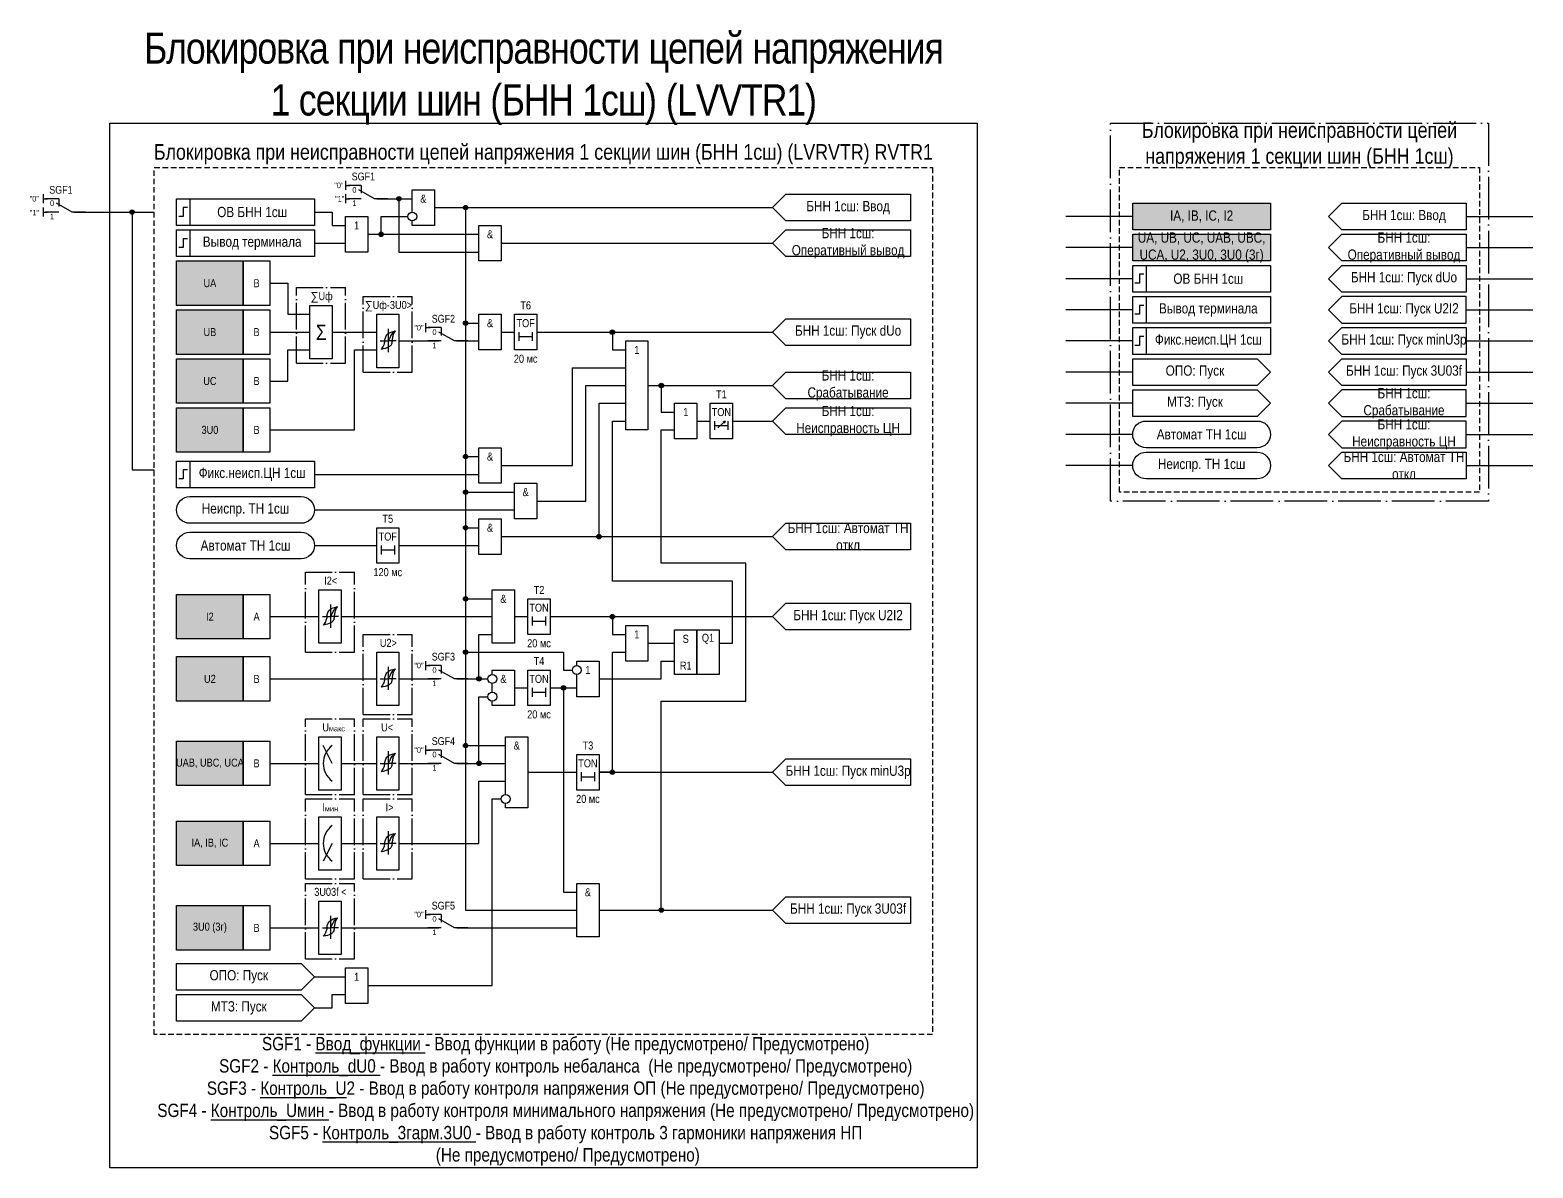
# Model space of a CAD drawing. Header units: millimetres. Extents: x -18 to 345, y 0 to 542.
# Drawn here: x -17.9 to 320, y 0 to 255.9 of the extents above; entities that cross this region are included whole.
import ezdxf
from ezdxf.enums import TextEntityAlignment as Align

# ---------------------------------------------------------------- set-up
doc = ezdxf.new("R2010")
doc.units = ezdxf.units.MM
doc.linetypes.add('ACAD_ISO04W100', pattern=[30, 24, -3, 0, -3])
doc.linetypes.add('штриховая2', pattern=[0.375, 0.25, -0.125])
doc.layers.add('TEXT', color=7, linetype='Continuous', lineweight=25)
doc.layers.add('Основная', color=7, linetype='Continuous')
doc.styles.add('1.8_Gost_RD', font='ARIALN.TTF', dxfattribs={"height": 1.8})
doc.styles.add('2.5_Gost_RD', font='ARIALN.TTF', dxfattribs={"height": 2.5})
doc.styles.add('3.5_Gost_RD', font='ARIALN.TTF', dxfattribs={"height": 3.5})
doc.styles.add('Вывод', font='ARIALN.TTF', dxfattribs={"height": 2.5})
doc.styles.add('Компонент', font='ARIALN.TTF', dxfattribs={"height": 3.5})

# ---------------------------------------------------------------- blocks, each defined once
blk = doc.blocks.new('*U1018')
at = {"layer": 'Основная', "linetype": 'ACAD_ISO04W100', "ltscale": 0.25}
for p, q in [((0, 0), (11, 0)), ((0, -17), (0, 0)), ((11, -17), (11, 0)), ((0, -17), (11, -17))]:
    blk.add_line(p, q, dxfattribs=at)
at = {"layer": 'Основная', "style": 'Компонент'}
blk.add_attdef('ОУ', text='', height=3.5, dxfattribs=at).set_placement((11, 0), align=Align.MIDDLE_CENTER)
blk = doc.blocks.new('Точка')
at = {"ltscale": 100}
h = blk.add_hatch(color=256, dxfattribs=at)
h.dxf.hatch_style = 1
edge = h.paths.add_edge_path()
edge.add_arc((0, 0), 0.5, 0, 360)
blk.add_circle((0, 0), 0.5, dxfattribs=at)
blk = doc.blocks.new('*U993')
at = {"layer": 'Основная', "linetype": 'ACAD_ISO04W100', "ltscale": 0.25}
for p, q in [((0, 0), (11, 0)), ((0, -18), (0, 0)), ((11, -18), (11, 0)), ((0, -18), (11, -18))]:
    blk.add_line(p, q, dxfattribs=at)
at = {"layer": 'Основная', "style": 'Компонент'}
blk.add_attdef('ОУ', text='', height=3.5, dxfattribs=at).set_placement((11, 0), align=Align.MIDDLE_CENTER)
blk = doc.blocks.new('*U1014')
at = {"layer": 'Основная', "linetype": 'ACAD_ISO04W100', "ltscale": 0.25}
for p, q in [((0, 0), (11, 0)), ((0, -17), (0, 0)), ((11, -17), (11, 0)), ((0, -17), (11, -17))]:
    blk.add_line(p, q, dxfattribs=at)
at = {"layer": 'Основная', "style": 'Компонент'}
blk.add_attdef('ОУ', text='', height=3.5, dxfattribs=at).set_placement((11, 0), align=Align.MIDDLE_CENTER)
blk = doc.blocks.new('*U892')
at = {"layer": 'Основная', "linetype": 'ACAD_ISO04W100', "ltscale": 0.25}
for p, q in [((0, 0), (11, 0)), ((0, -17), (0, 0)), ((11, -17), (11, 0)), ((0, -17), (11, -17))]:
    blk.add_line(p, q, dxfattribs=at)
at = {"layer": 'Основная', "style": 'Компонент'}
blk.add_attdef('ОУ', text='', height=3.5, dxfattribs=at).set_placement((11, 0), align=Align.MIDDLE_CENTER)
blk = doc.blocks.new('*U898')
at = {"layer": 'Основная', "linetype": 'ACAD_ISO04W100', "ltscale": 0.25}
for p, q in [((0, 0), (11, 0)), ((0, -18), (0, 0)), ((11, -18), (11, 0)), ((0, -18), (11, -18))]:
    blk.add_line(p, q, dxfattribs=at)
at = {"layer": 'Основная', "style": 'Компонент'}
blk.add_attdef('ОУ', text='', height=3.5, dxfattribs=at).set_placement((11, 0), align=Align.MIDDLE_CENTER)
blk = doc.blocks.new('*U958')
at = {"layer": 'Основная', "color": 0}
blk.add_line((0, 0), (7, 4), dxfattribs=at)
at = {"layer": 'Основная', "ltscale": 0.35}
blk.add_line((6, 6), (6, 2.5), dxfattribs=at)
blk = doc.blocks.new('*U1016')
at = {"layer": 'Основная', "color": 0}
for p, q in [((-3, 6), (-9, 6)), ((-3, 0), (-9, 0)), ((9, 0), (3, 0))]:
    blk.add_line(p, q, dxfattribs=at)
at = {"layer": 'Основная', "ltscale": 0.25, "xscale": -1}
blk.add_blockref('*U958', (3, 0), dxfattribs=at)
at = {"layer": 'Основная'}
for tag, height, style, p in [('В1', 2.5, 'Вывод', (-13, 6)), ('ОУ', 3.5, 'Компонент', (-2, 10)), ('В2', 2.5, 'Вывод', (-6, 4)), ('В3', 2.5, 'Вывод', (-6, -2))]:
    blk.add_attdef(tag, text='', height=height, dxfattribs=dict(at, style=style)).set_placement(p, align=Align.MIDDLE_CENTER)
blk = doc.blocks.new('*U985')
at = {"layer": 'Основная', "color": 0}
for p, q in [((-3, 6), (-9, 6)), ((-3, 0), (-9, 0)), ((9, 0), (3, 0))]:
    blk.add_line(p, q, dxfattribs=at)
at = {"layer": 'Основная', "ltscale": 0.25, "xscale": -1}
blk.add_blockref('*U958', (3, 0), dxfattribs=at)
at = {"layer": 'Основная'}
for tag, height, style, p in [('В1', 2.5, 'Вывод', (-14, 6)), ('ОУ', 3.5, 'Компонент', (-2, 10)), ('В2', 2.5, 'Вывод', (-6, 4)), ('В3', 2.5, 'Вывод', (-6, -2))]:
    blk.add_attdef(tag, text='', height=height, dxfattribs=dict(at, style=style)).set_placement(p, align=Align.MIDDLE_CENTER)

msp = doc.modelspace()

# ---------------------------------------------------------------- hatches: boundary and pattern name
at = {"ltscale": 100, "true_color": 0xf7941d}
h = msp.add_hatch(color=30, dxfattribs=at)
h.dxf.hatch_style = 1
h.paths.add_polyline_path([(230, 217), (261, 217), (261, 211), (230, 211)])
h = msp.add_hatch(color=30, dxfattribs=at)
h.dxf.hatch_style = 1
h.paths.add_polyline_path([(230, 210), (261, 210), (261, 204), (230, 204)])
h = msp.add_hatch(color=30, dxfattribs=at)
h.dxf.hatch_style = 1
h.paths.add_polyline_path([(15, 204), (30, 204), (30, 194), (15, 194)])
h = msp.add_hatch(color=30, dxfattribs=at)
h.dxf.hatch_style = 1
h.paths.add_polyline_path([(15, 193), (30, 193), (30, 183), (15, 183)])
h = msp.add_hatch(color=30, dxfattribs=at)
h.dxf.hatch_style = 1
h.paths.add_polyline_path([(15, 182), (30, 182), (30, 172), (15, 172)])
h = msp.add_hatch(color=30, dxfattribs=at)
h.dxf.hatch_style = 1
h.paths.add_polyline_path([(15, 171), (30, 171), (30, 161), (15, 161)])
h = msp.add_hatch(color=30, dxfattribs=at)
h.dxf.hatch_style = 1
h.paths.add_polyline_path([(15, 129), (30, 129), (30, 119), (15, 119)])
h = msp.add_hatch(color=30, dxfattribs=at)
h.dxf.hatch_style = 1
h.paths.add_polyline_path([(15, 115), (30, 115), (30, 105), (15, 105)])
h = msp.add_hatch(color=30, dxfattribs=at)
h.dxf.hatch_style = 1
h.paths.add_polyline_path([(15, 96), (30, 96), (30, 86), (15, 86)])
h = msp.add_hatch(color=30, dxfattribs=at)
h.dxf.hatch_style = 1
h.paths.add_polyline_path([(15, 78), (30, 78), (30, 68), (15, 68)])
h = msp.add_hatch(color=30, dxfattribs=at)
h.dxf.hatch_style = 1
h.paths.add_polyline_path([(15, 59), (30, 59), (30, 49), (15, 49)])

# ---------------------------------------------------------------- linework, layer by layer
at = {"ltscale": 100}
for p, q in [((53, 222), (53, 220)), ((53, 221), (54, 221)), ((53, 219), (53, 217)), ((53, 218), (54, 218)), ((230, 214), (215, 214)), ((305, 214), (320, 214)), ((230, 207), (215, 207)), ((305, 207), (320, 207)), ((230, 200), (215, 200)), ((305, 200), (320, 200)), ((230, 193), (215, 193)), ((305, 193), (320, 193)), ((71, 190), (71, 188)), ((60.79, 186), (62.6, 186)), ((64.42, 186), (62.6, 186)), ((71, 189), (72, 189)), ((230, 186), (215, 186)), ((305, 186), (320, 186)), ((230, 179), (215, 179)), ((305, 179), (320, 179)), ((230, 172), (215, 172)), ((305, 172), (320, 172)), ((230, 165), (215, 165)), ((305, 165), (320, 165)), ((230, 158), (215, 158)), ((305, 158), (320, 158)), ((47.79, 124), (49.6, 124)), ((51.42, 124), (49.6, 124)), ((71, 114), (71, 112)), ((71, 113), (72, 113)), ((60.79, 110), (62.6, 110)), ((64.42, 110), (62.6, 110)), ((86, 107), (86, 109)), ((50, 91), (48, 95)), ((71, 95), (71, 93)), ((71, 94), (72, 94)), ((60.79, 91), (62.6, 91)), ((64.42, 91), (62.6, 91)), ((113, 89), (110, 89)), ((50, 73), (48, 69)), ((60.79, 73), (62.6, 73)), ((64.42, 73), (62.6, 73)), ((71, 58), (71, 56)), ((71, 57), (72, 57)), ((47.79, 54), (49.6, 54)), ((51.42, 54), (49.6, 54))]:
    msp.add_line(p, q, dxfattribs=at)
at = {"color": 6, "ltscale": 100}
for p, q in [((-15, 219), (-15, 217)), ((-15, 218), (-14, 218)), ((-15, 216), (-15, 214)), ((-15, 215), (-14, 215))]:
    msp.add_line(p, q, dxfattribs=at)
for p, q in [((62.6, 188.72), (62.6, 183.52)), ((49.6, 126.72), (49.6, 121.52)), ((62.6, 112.72), (62.6, 107.52)), ((62.6, 93.72), (62.6, 88.52)), ((62.6, 75.72), (62.6, 70.52)), ((49.6, 56.72), (49.6, 51.52))]:
    msp.add_line(p, q)
at = {"color": 7, "ltscale": 100}
for p, q in [((136.7, 166.46), (138.37, 167.95)), ((138.37, 167.95), (137.85, 167.73)), ((138.37, 167.95), (138.11, 167.48))]:
    msp.add_line(p, q, dxfattribs=at)
at = {"color": 3, "ltscale": 100}
msp.add_lwpolyline([(0, 235), (195, 235), (195, 0), (0, 0)], close=True, dxfattribs=at)
at = {"color": 251, "linetype": 'ACAD_ISO04W100', "lineweight": 30, "ltscale": 0.4, "true_color": 0x58595b}
msp.add_lwpolyline([(225, 235), (310, 235), (310, 150), (225, 150)], close=True, dxfattribs=at)
at = {"linetype": 'штриховая2', "ltscale": 5}
for points in [[(10, 225), (185, 225), (185, 30), (10, 30)], [(227, 225), (308, 225), (308, 152), (227, 152)]]:
    msp.add_lwpolyline(points, close=True, dxfattribs=at)
at = {"ltscale": 100}
for points in [[(68, 215), (68, 220), (73, 220), (73, 212), (68, 212), (68, 213)], [(60, 218), (68, 218)], [(60, 218), (65, 218), (65, 206), (83, 206)], [(149, 216), (152, 219), (180, 219), (180, 213), (152, 213), (149, 216)], [(46, 215), (50, 215), (50, 212), (53, 212)], [(58, 210), (61, 210), (61, 214), (67, 214)], [(73, 216), (149, 216)], [(73, 216), (80, 216), (80, 128), (86, 128)], [(73, 216), (80, 216), (80, 116), (102, 116), (102, 112), (104, 112)], [(73, 216), (80, 216), (80, 58), (105, 58)], [(73, 216), (80, 216), (80, 95), (89, 95)], [(73, 216), (80, 216), (80, 190), (83, 190)], [(73, 216), (80, 216), (80, 160), (83, 160)], [(73, 216), (80, 216), (80, 152), (91, 152)], [(73, 216), (80, 216), (80, 144), (83, 144)], [(58, 210), (83, 210)], [(149, 208), (152, 211), (180, 211), (180, 205), (152, 205), (149, 208)], [(46, 208), (53, 208)], [(88, 208), (149, 208)], [(274, 200), (277, 203), (305, 203), (305, 197), (277, 197), (274, 200)], [(36, 199), (40, 199), (40, 192), (45, 192)], [(149, 188), (152, 191), (180, 191), (180, 185), (152, 185), (149, 188)], [(36, 188), (45, 188)], [(50, 188), (60, 188)], [(65, 186), (74, 186)], [(78, 186), (83, 186)], [(88, 188), (91, 188)], [(92, 188), (92, 186)], [(92, 187), (95, 187)], [(95, 188), (95, 186)], [(96, 188), (149, 188)], [(96, 188), (113, 188), (113, 184), (116, 184)], [(36, 177), (40, 177), (40, 184), (45, 184)], [(36, 166), (55, 166), (55, 184), (60, 184)], [(88, 158), (104, 158), (104, 180), (116, 180)], [(230, 182), (258, 182), (261, 179), (258, 176), (230, 176), (230, 182)], [(274, 179), (277, 182), (305, 182), (305, 176), (277, 176), (274, 179)], [(96, 150), (107, 150), (107, 176), (116, 176)], [(121, 176), (149, 176)], [(121, 176), (124, 176), (124, 170), (127, 170)], [(149, 176), (152, 179), (180, 179), (180, 173), (152, 173), (149, 176)], [(230, 175), (258, 175), (261, 172), (258, 169), (230, 169), (230, 175)], [(88, 142), (110, 142), (110, 172), (116, 172)], [(149, 168), (152, 171), (180, 171), (180, 165), (152, 165), (149, 168)], [(110, 58), (124, 58), (124, 105), (143, 105), (143, 136), (124, 136), (124, 166), (127, 166)], [(137, 118), (140, 118), (140, 132), (113, 132), (113, 168), (116, 168)], [(132, 168), (135, 168)], [(136, 168), (136, 166)], [(136, 167), (139, 167)], [(139, 168), (139, 166)], [(140, 168), (149, 168)], [(46, 156), (83, 156)], [(46, 148), (91, 148)], [(88, 142), (149, 142)], [(149, 142), (152, 145), (180, 145), (180, 139), (152, 139), (149, 142)], [(46, 140), (60, 140)], [(61, 140), (61, 138)], [(61, 139), (64, 139)], [(64, 140), (64, 138)], [(65, 140), (83, 140)], [(149, 124), (152, 127), (180, 127), (180, 121), (152, 121), (149, 124)], [(36, 124), (47, 124)], [(52, 124), (86, 124)], [(91, 124), (94, 124)], [(95, 124), (95, 122)], [(95, 123), (98, 123)], [(98, 124), (98, 122)], [(99, 124), (149, 124)], [(99, 124), (113, 124), (113, 120), (116, 120)], [(78, 110), (83, 110), (83, 120), (86, 120)], [(110, 89), (113, 89), (113, 116), (116, 116)], [(121, 118), (127, 118)], [(86, 111), (86, 112), (91, 112), (91, 104), (86, 104), (86, 105)], [(105, 113), (105, 114), (110, 114), (110, 106), (105, 106), (105, 111)], [(110, 110), (124, 110), (124, 114), (127, 114)], [(36, 110), (60, 110)], [(65, 110), (74, 110)], [(78, 110), (85, 110)], [(78, 91), (83, 91), (83, 106), (85, 106)], [(91, 108), (94, 108)], [(95, 108), (95, 106)], [(95, 107), (98, 107)], [(98, 108), (98, 106)], [(99, 108), (105, 108)], [(99, 108), (102, 108), (102, 62), (105, 62)], [(89, 84), (89, 97), (94, 97), (94, 81), (89, 81), (89, 82)], [(149, 89), (152, 92), (180, 92), (180, 86), (152, 86), (149, 89)], [(36, 91), (47, 91)], [(52, 91), (60, 91)], [(65, 91), (74, 91)], [(78, 91), (89, 91)], [(94, 89), (105, 89)], [(106, 89), (106, 87)], [(106, 88), (109, 88)], [(109, 89), (109, 87)], [(110, 89), (149, 89)], [(65, 73), (83, 73), (83, 87), (89, 87)], [(58, 41), (86, 41), (86, 83), (88, 83)], [(36, 73), (47, 73)], [(52, 73), (60, 73)], [(149, 58), (152, 61), (180, 61), (180, 55), (152, 55), (149, 58)], [(110, 58), (149, 58)], [(36, 54), (47, 54)], [(52, 54), (74, 54)], [(78, 54), (105, 54)], [(15, 46), (43, 46), (46, 43), (43, 40), (15, 40), (15, 46)], [(46, 43), (53, 43)], [(15, 39), (43, 39), (46, 36), (43, 33), (15, 33), (15, 39)], [(46, 36), (50, 36), (50, 39), (53, 39)]]:
    msp.add_lwpolyline(points, dxfattribs=at)
for points in [[(15, 218), (18, 218), (18, 212), (15, 212)], [(15, 218), (46, 218), (46, 212), (15, 212)], [(230, 217), (261, 217), (261, 211), (230, 211)], [(305, 211), (277, 211), (274, 214), (277, 217), (305, 217)], [(53, 214), (58, 214), (58, 206), (53, 206)], [(15, 211), (46, 211), (46, 205), (15, 205)], [(15, 211), (18, 211), (18, 205), (15, 205)], [(83, 212), (88, 212), (88, 204), (83, 204)], [(230, 210), (261, 210), (261, 204), (230, 204)], [(305, 204), (277, 204), (274, 207), (277, 210), (305, 210)], [(15, 204), (30, 204), (30, 194), (15, 194)], [(30, 204), (36, 204), (36, 194), (30, 194)], [(230, 203), (233, 203), (233, 197), (230, 197)], [(230, 203), (261, 203), (261, 197), (230, 197)], [(15, 193), (30, 193), (30, 183), (15, 183)], [(30, 193), (36, 193), (36, 183), (30, 183)], [(45, 194), (50, 194), (50, 182), (45, 182)], [(230, 196), (261, 196), (261, 190), (230, 190)], [(230, 196), (233, 196), (233, 190), (230, 190)], [(277, 190), (305, 190), (305, 196), (277, 196), (274, 193)], [(60, 192), (65, 192), (65, 180), (60, 180)], [(83, 192), (88, 192), (88, 184), (83, 184)], [(91, 192), (96, 192), (96, 184), (91, 184)], [(116, 186), (121, 186), (121, 166), (116, 166)], [(230, 189), (233, 189), (233, 183), (230, 183)], [(230, 189), (261, 189), (261, 183), (230, 183)], [(274, 186), (277, 189), (305, 189), (305, 183), (277, 183)], [(15, 182), (30, 182), (30, 172), (15, 172)], [(30, 182), (36, 182), (36, 172), (30, 172)], [(277, 169), (305, 169), (305, 175), (277, 175), (274, 172)], [(15, 171), (30, 171), (30, 161), (15, 161)], [(30, 171), (36, 171), (36, 161), (30, 161)], [(127, 172), (132, 172), (132, 164), (127, 164)], [(135, 172), (140, 172), (140, 164), (135, 164)], [(277, 162), (305, 162), (305, 168), (277, 168), (274, 165)], [(15, 159), (18, 159), (18, 153), (15, 153)], [(15, 159), (46, 159), (46, 153), (15, 153)], [(83, 162), (88, 162), (88, 154), (83, 154)], [(305, 155), (277, 155), (274, 158), (277, 161), (305, 161)], [(91, 154), (96, 154), (96, 146), (91, 146)], [(83, 146), (88, 146), (88, 138), (83, 138)], [(60, 144), (65, 144), (65, 136), (60, 136)], [(15, 129), (30, 129), (30, 119), (15, 119)], [(30, 129), (36, 129), (36, 119), (30, 119)], [(47, 130), (52, 130), (52, 118), (47, 118)], [(86, 130), (91, 130), (91, 118), (86, 118)], [(94, 128), (99, 128), (99, 120), (94, 120)], [(116, 122), (121, 122), (121, 114), (116, 114)], [(127, 121), (132, 121), (132, 111), (127, 111)], [(132, 121), (137, 121), (137, 111), (132, 111)], [(15, 115), (30, 115), (30, 105), (15, 105)], [(30, 115), (36, 115), (36, 105), (30, 105)], [(60, 116), (65, 116), (65, 104), (60, 104)], [(94, 112), (99, 112), (99, 104), (94, 104)], [(15, 96), (30, 96), (30, 86), (15, 86)], [(30, 96), (36, 96), (36, 86), (30, 86)], [(47, 97), (52, 97), (52, 85), (47, 85)], [(60, 97), (65, 97), (65, 85), (60, 85)], [(105, 93), (110, 93), (110, 85), (105, 85)], [(15, 78), (30, 78), (30, 68), (15, 68)], [(30, 78), (36, 78), (36, 68), (30, 68)], [(47, 79), (52, 79), (52, 67), (47, 67)], [(60, 79), (65, 79), (65, 67), (60, 67)], [(105, 64), (110, 64), (110, 52), (105, 52)], [(15, 59), (30, 59), (30, 49), (15, 49)], [(30, 59), (36, 59), (36, 49), (30, 49)], [(47, 60), (52, 60), (52, 48), (47, 48)], [(53, 45), (58, 45), (58, 37), (53, 37)]]:
    msp.add_lwpolyline(points, close=True, dxfattribs=at)
at = {"color": 6, "ltscale": 100}
for points in [[(-8, 215), (10, 215)], [(-8, 215), (5, 215), (5, 157), (10, 157)]]:
    msp.add_lwpolyline(points, dxfattribs=at)
at = {"lineweight": 30, "ltscale": 100}
for points in [[(17.5, 216), (16.5, 216), (16.5, 214), (15.5, 214)], [(17.5, 209), (16.5, 209), (16.5, 207), (15.5, 207)], [(232.5, 201), (231.5, 201), (231.5, 199), (230.5, 199)], [(232.5, 194), (231.5, 194), (231.5, 192), (230.5, 192)], [(232.5, 187), (231.5, 187), (231.5, 185), (230.5, 185)], [(17.5, 157), (16.5, 157), (16.5, 155), (15.5, 155)]]:
    msp.add_lwpolyline(points, dxfattribs=at)
at = {"ltscale": 100}
for points in [[(233, 162, -1), (233, 168), (258, 168, -1), (258, 162)], [(233, 155, -1), (233, 161), (258, 161, -1), (258, 155)], [(18, 145, -1), (18, 151), (43, 151, -1), (43, 145)], [(18, 137, -1), (18, 143), (43, 143, -1), (43, 137)]]:
    msp.add_lwpolyline(points, format="xyb", close=True, dxfattribs=at)
for centre in [(68, 214), (89, 83)]:
    msp.add_circle(centre, 1, dxfattribs=at)
for centre in [(105, 112), (86, 110), (86, 106)]:
    msp.add_circle(centre, 1)
for centre in [(53, 91), (53, 73)]:
    msp.add_arc(centre, 5, 126.8699, 233.1301, dxfattribs=at)
for points in [[(61.8, 185.92), (61.6, 185.13), (61, 184.12)], [(63.48, 185.92), (63.25, 185.13), (62.76, 184.67), (61, 184.12)], [(61.8, 185.92), (61.95, 186.71), (62.44, 187.54), (64.2, 188.26)], [(62.6, 186), (63, 186.72), (63.47, 187.6), (64.2, 188.26)], [(63.48, 185.92), (63.6, 186.71), (63.81, 187.54), (64.2, 188.26)], [(48.8, 123.92), (48.95, 124.71), (49.44, 125.54), (51.2, 126.26)], [(49.6, 124), (50, 124.72), (50.47, 125.6), (51.2, 126.26)], [(50.48, 123.92), (50.6, 124.71), (50.81, 125.54), (51.2, 126.26)], [(48.8, 123.92), (48.6, 123.13), (48, 122.12)], [(50.48, 123.92), (50.25, 123.13), (49.76, 122.67), (48, 122.12)], [(61.8, 109.92), (61.95, 110.71), (62.44, 111.54), (64.2, 112.26)], [(62.6, 110), (63, 110.72), (63.47, 111.6), (64.2, 112.26)], [(63.48, 109.92), (63.6, 110.71), (63.81, 111.54), (64.2, 112.26)], [(61.8, 109.92), (61.6, 109.13), (61, 108.12)], [(63.48, 109.92), (63.25, 109.13), (62.76, 108.67), (61, 108.12)], [(61.8, 90.92), (61.95, 91.71), (62.44, 92.54), (64.2, 93.26)], [(62.6, 91), (63, 91.72), (63.47, 92.6), (64.2, 93.26)], [(63.48, 90.92), (63.6, 91.71), (63.81, 92.54), (64.2, 93.26)], [(61.8, 90.92), (61.6, 90.13), (61, 89.12)], [(63.48, 90.92), (63.25, 90.13), (62.76, 89.67), (61, 89.12)], [(61.8, 72.92), (61.95, 73.71), (62.44, 74.54), (64.2, 75.26)], [(62.6, 73), (63, 73.72), (63.47, 74.6), (64.2, 75.26)], [(63.48, 72.92), (63.6, 73.71), (63.81, 74.54), (64.2, 75.26)], [(61.8, 72.92), (61.6, 72.13), (61, 71.12)], [(63.48, 72.92), (63.25, 72.13), (62.76, 71.67), (61, 71.12)], [(48.8, 53.92), (48.95, 54.71), (49.44, 55.54), (51.2, 56.26)], [(49.6, 54), (50, 54.72), (50.47, 55.6), (51.2, 56.26)], [(50.48, 53.92), (50.6, 54.71), (50.81, 55.54), (51.2, 56.26)], [(48.8, 53.92), (48.6, 53.13), (48, 52.12)], [(50.48, 53.92), (50.25, 53.13), (49.76, 52.67), (48, 52.12)]]:
    msp.add_spline(points, degree=3)

# ---------------------------------------------------------------- block references
at = {"color": 3, "ltscale": 100}
for p in [(65, 218), (80, 216), (5, 215), (61, 210), (80, 190), (113, 188), (124, 176)]:
    msp.add_blockref('Точка', p, dxfattribs=at)
at = {"ltscale": 100}
for p in [(80, 160), (80, 152), (80, 144), (110, 142), (80, 128), (83, 110), (124, 58)]:
    msp.add_blockref('Точка', p, dxfattribs=at)
at = {"color": 6, "ltscale": 100}
for p in [(113, 124), (102, 108), (80, 95), (83, 91), (113, 89)]:
    msp.add_blockref('Точка', p, dxfattribs=at)
at = {"color": 1, "ltscale": 100}
msp.add_blockref('Точка', (80, 116), dxfattribs=at)
at = {"layer": 'Основная', "ltscale": 0.25, "xscale": 0.5, "yscale": 0.5, "zscale": 0.5}
for p, values in [((58, 218), {'ОУ': 'SGF1', 'В1': '"0"', 'В2': '0', 'В3': '1'}), ((76, 186), {'ОУ': 'SGF2', 'В1': '"0"', 'В2': '0', 'В3': '1'}), ((76, 110), {'ОУ': 'SGF3', 'В1': '"0"', 'В2': '0', 'В3': '1'}), ((76, 91), {'ОУ': 'SGF4', 'В1': '"0"', 'В2': '0', 'В3': '1'}), ((76, 54), {'ОУ': 'SGF5', 'В1': '"0"', 'В2': '0', 'В3': '1'})]:
    msp.add_blockref('*U1016', p, dxfattribs=at).add_auto_attribs(values)
at = {"layer": 'Основная', "color": 6, "ltscale": 0.25, "xscale": 0.5, "yscale": 0.5, "zscale": 0.5}
msp.add_blockref('*U985', (-10, 215), dxfattribs=at).add_auto_attribs({'ОУ': 'SGF1', 'В1': '"0"', 'В2': '0', 'В3': '1'})
at = {"layer": 'Основная', "color": 3, "ltscale": 0.25}
for p in [(42, 198), (57, 196)]:
    msp.add_blockref('*U1018', p, dxfattribs=at)
at = {"layer": 'Основная', "color": 2, "ltscale": 0.25}
for p in [(44, 134), (57, 120)]:
    msp.add_blockref('*U993', p, dxfattribs=at)
at = {"layer": 'Основная', "color": 6, "ltscale": 0.25}
for name, p in [('*U892', (44, 101)), ('*U1014', (57, 101)), ('*U993', (44, 83)), ('*U898', (57, 83))]:
    msp.add_blockref(name, p, dxfattribs=at)
at = {"layer": 'Основная', "color": 30, "ltscale": 0.25}
msp.add_blockref('*U892', (44, 64), dxfattribs=at)

# ---------------------------------------------------------------- texts
at = {"style": '3.5_Gost_RD'}
msp.add_text('Σ', height=3.5, dxfattribs=at).set_placement((46.33, 186.19))
at = {"color": 30, "ltscale": 100, "attachment_point": 5, "style": '3.5_Gost_RD'}
for s, insert, char_height, width in [('{\\T0.95;\\C3;Блокировка при неисправности цепей напряжения \\P1 секции шин (БНН 1сш) (LVVTR1)}', (97.5, 245), 7, 195), ('\\pt108.5;Блокировка при неисправности цепей напряжения 1 секции шин (БНН 1сш)', (267.5, 230), 3.5, 85), ('\\pt108.5;Блокировка при неисправности цепей напряжения 1 секции шин (БНН 1сш) (LVRVTR) {\\C6;RVTR1}', (97.5, 228), 3.5, 175), ('SGF1 - {\\LВвод_функции} - Ввод функции в работу (Не предусмотрено/ Предусмотрено)\\PSGF2 - {\\LКонтроль_dU0} - Ввод в работу контроль небаланса ^I(Не предусмотрено/ Предусмотрено)\\PSGF3 - {\\LКонтроль_U}2 - Ввод в работу контроля напряжения ОП (Не предусмотрено/ Предусмотрено)\\PSGF4 - {\\LКонтроль_Uмин} - Ввод в работу контроля минимального напряжения (Не предусмотрено/ Предусмотрено)\\PSGF5 - {\\LКонтроль_3гарм.3U0} - Ввод в работу контроль 3 гармоники напряжения НП \\P^I(Не предусмотрено/ Предусмотрено)', (102.5, 15), 3, 185)]:
    msp.add_mtext(s, dxfattribs=dict(at, insert=insert, char_height=char_height, width=width))
at = {"ltscale": 100, "attachment_point": 1}
for s, width, insert, char_height, style in [('"1"', 2, (50.65, 218.61), 1.25, '3.5_Gost_RD'), ('\\pi4.1942;I2<', 11, (44, 133), 1.8, '1.8_Gost_RD'), ('\\pi3.7178;U2>', 11, (57, 119), 1.8, '1.8_Gost_RD'), ('\\pi2.78586;U{\\H0.66667x;макс}', 11, (45, 100), 1.8, '1.8_Gost_RD'), ('U<', 4, (61, 100), 1.8, '1.8_Gost_RD'), ('\\pi2.78586;I{\\H0.66667x;мин}', 11, (45, 82), 1.8, '1.8_Gost_RD'), ('I>', 4, (62, 82), 1.8, '1.8_Gost_RD'), ('\\pi1.95955;3U03f <', 11, (44, 63), 1.8, '1.8_Gost_RD')]:
    msp.add_mtext_dynamic_manual_height_columns(s, width=width, gutter_width=17.5, heights=[0], dxfattribs=dict(at, insert=insert, char_height=char_height, style=style))
at = {"ltscale": 100, "attachment_point": 5}
for s, insert, char_height, width, style in [('&', (70.5, 218), 1.8, 5, '2.5_Gost_RD'), ('БНН 1сш: Ввод', (291, 214), 2.3, 28, '2.5_Gost_RD'), ('1', (55.5, 212), 1.8, 5, '2.5_Gost_RD'), ('&', (85.5, 210), 1.8, 5, '2.5_Gost_RD'), ('БНН 1сш: Оперативный вывод', (291, 207), 2.3, 28, '2.5_Gost_RD'), ('В', (33, 199), 1.8, 6, '1.8_Gost_RD'), ('T6', (93.5, 194), 1.8, 5, '2.5_Gost_RD'), ('БНН 1сш: Пуск U2I2', (291, 193), 2.3, 28, '2.5_Gost_RD'), ('&', (85.5, 190), 1.8, 5, '2.5_Gost_RD'), ('TOF', (93.5, 190), 1.8, 5, '2.5_Gost_RD'), ('В', (33, 188), 1.8, 6, '1.8_Gost_RD'), ('БНН 1сш: Пуск minU3p', (291, 186), 2.3, 28, '2.5_Gost_RD'), ('20 мс', (93.5, 182), 1.8, 8.2042, '2.5_Gost_RD'), ('1', (118.5, 184), 1.8, 5, '2.5_Gost_RD'), ('В', (33, 177), 1.8, 6, '1.8_Gost_RD'), ('T1', (137.5, 174), 1.8, 5, '2.5_Gost_RD'), ('БНН 1сш: Срабатывание', (291, 172), 2.3, 28, '2.5_Gost_RD'), ('1', (129.5, 170), 1.8, 5, '2.5_Gost_RD'), ('TON', (137.5, 170), 1.8, 5, '2.5_Gost_RD'), ('В', (33, 166), 1.8, 6, '1.8_Gost_RD'), ('Автомат ТН 1сш', (245.5, 165), 2.3, 31, '2.5_Gost_RD'), ('БНН 1сш: Неисправность ЦН', (291, 165), 2.3, 28, '2.5_Gost_RD'), ('&', (85.5, 160), 1.8, 5, '2.5_Gost_RD'), ('Неиспр. ТН 1сш', (245.5, 158), 2.3, 31, '2.5_Gost_RD'), ('БНН 1сш: Автомат ТН откл', (291, 158), 2.3, 28, '2.5_Gost_RD'), ('&', (93.5, 152), 1.8, 5, '2.5_Gost_RD'), ('T5', (62.5, 146), 1.8, 5, '2.5_Gost_RD'), ('TOF', (62.5, 142), 1.8, 5, '2.5_Gost_RD'), ('&', (85.5, 144), 1.8, 5, '2.5_Gost_RD'), ('120 мс', (62.5, 134), 1.8, 8.2042, '2.5_Gost_RD'), ('&', (88.5, 128), 1.8, 5, '2.5_Gost_RD'), ('T2', (96.5, 130), 1.8, 5, '2.5_Gost_RD'), ('TON', (96.5, 126), 1.8, 5, '2.5_Gost_RD'), ('А', (33, 124), 1.8, 6, '1.8_Gost_RD'), ('20 мс', (96.5, 118), 1.8, 8.2042, '2.5_Gost_RD'), ('1', (118.5, 120), 1.8, 5, '2.5_Gost_RD'), ('S', (129.5, 119), 1.8, 5, '2.5_Gost_RD'), ('Q1', (134.5, 119), 1.8, 5, '2.5_Gost_RD'), ('T4', (96.5, 114), 1.8, 5, '2.5_Gost_RD'), ('1', (107.5, 112), 1.8, 5, '2.5_Gost_RD'), ('R1', (129.5, 113), 1.8, 5, '2.5_Gost_RD'), ('В', (33, 110), 1.8, 6, '1.8_Gost_RD'), ('&', (88.5, 110), 1.8, 5, '2.5_Gost_RD'), ('TON', (96.5, 110), 1.8, 5, '2.5_Gost_RD'), ('20 мс', (96.5, 102), 1.8, 8.2042, '2.5_Gost_RD'), ('&', (91.5, 95), 1.8, 5, '2.5_Gost_RD'), ('T3', (107.5, 95), 1.8, 5, '2.5_Gost_RD'), ('В', (33, 91), 1.8, 6, '1.8_Gost_RD'), ('TON', (107.5, 91), 1.8, 5, '2.5_Gost_RD'), ('20 мс', (107.5, 83), 1.8, 8.2042, '2.5_Gost_RD'), ('А', (33, 73), 1.8, 6, '1.8_Gost_RD'), ('&', (107.5, 62), 1.8, 5, '2.5_Gost_RD'), ('В', (33, 54), 1.8, 6, '1.8_Gost_RD'), ('1', (55.5, 43), 1.8, 5, '2.5_Gost_RD')]:
    msp.add_mtext(s, dxfattribs=dict(at, insert=insert, char_height=char_height, width=width, style=style))
at = {"color": 6, "ltscale": 100, "insert": (-18, 215.5), "char_height": 1.25, "attachment_point": 1, "style": '3.5_Gost_RD'}
msp.add_mtext_dynamic_manual_height_columns('"1"', width=2, gutter_width=17.5, heights=[0], dxfattribs=at)
at = {"color": 3, "ltscale": 100, "char_height": 1.8, "attachment_point": 1, "style": '1.8_Gost_RD'}
for s, insert in [('\\pi3.12415;{\\C256;∑Uф}', (42, 197)), ('\\pi0.30812;{\\C256;∑Uф-3U0>}', (57, 195))]:
    msp.add_mtext_dynamic_manual_height_columns(s, width=11, gutter_width=17.5, heights=[0], dxfattribs=dict(at, insert=insert))
at = {"layer": 'TEXT', "ltscale": 100, "attachment_point": 5}
for s, insert, char_height, width, style in [('БНН 1сш: Ввод', (166, 216), 2.3, 28, '2.5_Gost_RD'), ('БНН 1сш: Оперативный вывод', (166, 208), 2.3, 28, '2.5_Gost_RD'), ('UA', (22.5, 199), 1.8, 15, '1.8_Gost_RD'), ('ОВ БНН 1сш', (247, 200), 2.3, 28, '2.5_Gost_RD'), ('UB', (22.5, 188), 1.8, 15, '1.8_Gost_RD'), ('Фикс.неисп.ЦН 1сш', (247, 186), 2.3, 28, '2.5_Gost_RD'), ('БНН 1сш: Срабатывание', (166, 176), 2.3, 28, '2.5_Gost_RD'), ('UC', (22.5, 177), 1.8, 15, '1.8_Gost_RD'), ('БНН 1сш: \\PНеисправность ЦН', (166, 168), 2.3, 28, '2.5_Gost_RD'), ('3U0', (22.5, 166), 1.8, 15, '1.8_Gost_RD'), ('I2', (22.5, 124), 1.8, 15, '1.8_Gost_RD'), ('U2', (22.5, 110), 1.8, 15, '1.8_Gost_RD'), ('UAB, UBC, UCA', (22.5, 91), 1.8, 15, '1.8_Gost_RD'), ('IA, IB, IC', (22.5, 73), 1.8, 15, '1.8_Gost_RD'), ('3U0 (3г)', (22.5, 54), 1.8, 15, '1.8_Gost_RD')]:
    msp.add_mtext(s, dxfattribs=dict(at, insert=insert, char_height=char_height, width=width, style=style))
at = {"layer": 'TEXT', "color": 0, "ltscale": 100, "char_height": 2.3, "attachment_point": 5, "style": '2.5_Gost_RD'}
for s, insert, width in [('{\\C256;ОВ БНН 1сш}', (32, 215), 28), ('{\\C256;IA, IB, IC, I2}', (245.5, 214), 31), ('{\\C256;UA, UB, UC, UAB, UBC, UCA, U2, 3U0, 3U0 (3г)}', (245.5, 207), 31), ('{\\C256;Вывод терминала}', (32, 208), 28), ('{\\C256;Вывод терминала}', (247, 193), 28), ('{\\C256;Фикс.неисп.ЦН 1сш}', (32, 156), 28)]:
    msp.add_mtext(s, dxfattribs=dict(at, insert=insert, width=width))
at = {"layer": 'TEXT', "color": 3, "ltscale": 100, "char_height": 2.3, "width": 28, "attachment_point": 5, "style": '2.5_Gost_RD'}
for insert in [(291, 200), (166, 188)]:
    msp.add_mtext('{\\C256;БНН 1сш: Пуск dUо}', dxfattribs=dict(at, insert=insert))
at = {"layer": 'TEXT', "color": 6, "ltscale": 100, "char_height": 2.3, "width": 28, "attachment_point": 5, "style": '2.5_Gost_RD'}
for s, insert in [('{\\C256;ОПО: Пуск}', (244, 179)), ('{\\C256;МТЗ: Пуск}', (244, 172)), ('{\\C256;БНН 1сш: Пуск minU3p}', (166, 89)), ('{\\C256;ОПО: Пуск}', (29, 43)), ('{\\C256;МТЗ: Пуск}', (29, 36))]:
    msp.add_mtext(s, dxfattribs=dict(at, insert=insert))
at = {"layer": 'TEXT', "color": 30, "ltscale": 100, "char_height": 2.3, "width": 28, "attachment_point": 5, "style": '2.5_Gost_RD'}
for insert in [(291, 179), (166, 58)]:
    msp.add_mtext('{\\C256;БНН 1сш: Пуск 3U03f}', dxfattribs=dict(at, insert=insert))
at = {"layer": 'TEXT', "color": 1, "ltscale": 100, "char_height": 2.3, "attachment_point": 5, "style": '2.5_Gost_RD'}
for s, insert, width in [('{\\C256;Неиспр. ТН 1сш}', (30.5, 148), 31), ('{\\C256;БНН 1сш: Автомат ТН откл}', (166, 142), 28), ('{\\C256;Автомат ТН 1сш}', (30.5, 140), 31)]:
    msp.add_mtext(s, dxfattribs=dict(at, insert=insert, width=width))
at = {"layer": 'TEXT', "color": 2, "ltscale": 100, "insert": (166, 124), "char_height": 2.3, "width": 28, "attachment_point": 5, "style": '2.5_Gost_RD'}
msp.add_mtext('{\\C256;БНН 1сш: Пуск U2I2}', dxfattribs=at)

doc.saveas('drawing.dxf')
